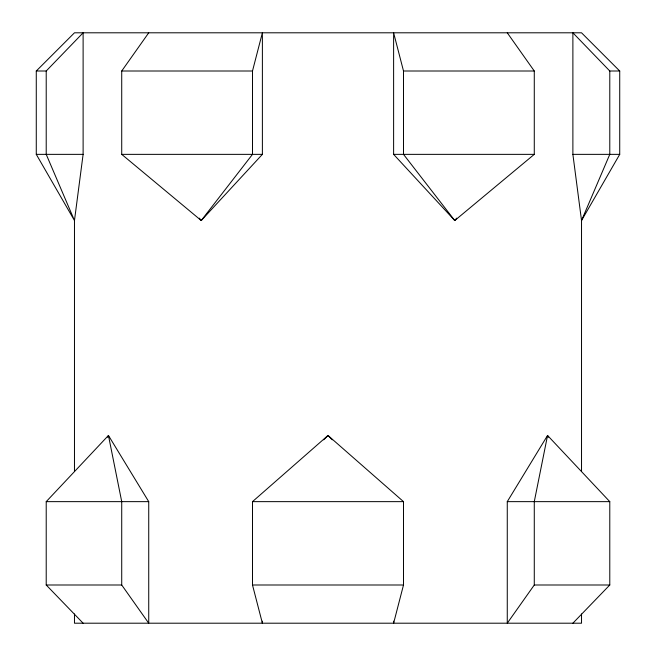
<?xml version="1.0" encoding="UTF-8"?>
<svg xmlns="http://www.w3.org/2000/svg" width="656" height="656" viewBox="0 0 656 656"><rect width="100%" height="100%" fill="white"/><g stroke="black" fill="none" stroke-linecap="round" stroke-linejoin="round"><path stroke-width="0.98" d="M581.528 471.557L581.528 220.539L619.723 154.357L619.723 71.004L581.528 32.8L74.472 32.8L36.277 71.004L36.277 154.357L74.472 220.539L46.215 154.357L46.215 71.004L83.115 32.8L83.115 154.357L74.472 220.539L74.472 471.557M199.342 218.145L201.236 220.539L252.494 154.357L252.494 71.004L262.384 32.8L262.384 154.357L201.236 220.539L121.721 154.357L121.721 71.004L148.732 32.8M262.384 621.158L262.384 623.2L252.494 584.996L252.494 501.643L328 435.461L403.506 501.643L403.506 584.996L393.616 623.2L393.616 621.158M107.715 437.355L108.445 435.461L148.732 501.643L148.732 623.2L121.721 584.996L121.721 501.643L108.445 435.461L46.215 501.643L46.215 584.996L83.115 623.2M548.285 437.355L547.555 435.461L534.279 501.643L534.279 584.996L507.268 623.2L507.268 501.643L547.555 435.461L609.785 501.643L609.785 584.996L572.885 623.2M456.658 218.145L454.764 220.539L393.616 154.357L393.616 32.8L403.506 71.004L403.506 154.357L454.764 220.539L534.279 154.357L534.279 71.004L507.268 32.8M323.67 439.832L328 435.461L332.33 439.832M36.277 71.004L46.215 71.004M121.721 71.004L252.494 71.004M403.506 71.004L534.279 71.004M609.785 71.004L609.785 154.357L581.528 220.539L572.885 154.357L572.885 32.8L609.785 71.004L619.723 71.004M36.277 154.357L83.115 154.357M121.721 154.357L262.384 154.357M393.616 154.357L534.279 154.357M572.885 154.357L619.723 154.357M46.215 501.643L148.732 501.643M252.494 501.643L403.506 501.643M507.268 501.643L609.785 501.643M46.215 584.996L121.721 584.996M252.494 584.996L403.506 584.996M534.279 584.996L609.785 584.996M581.528 613.975L581.528 623.2L74.472 623.2L74.472 613.975"/></g></svg>
